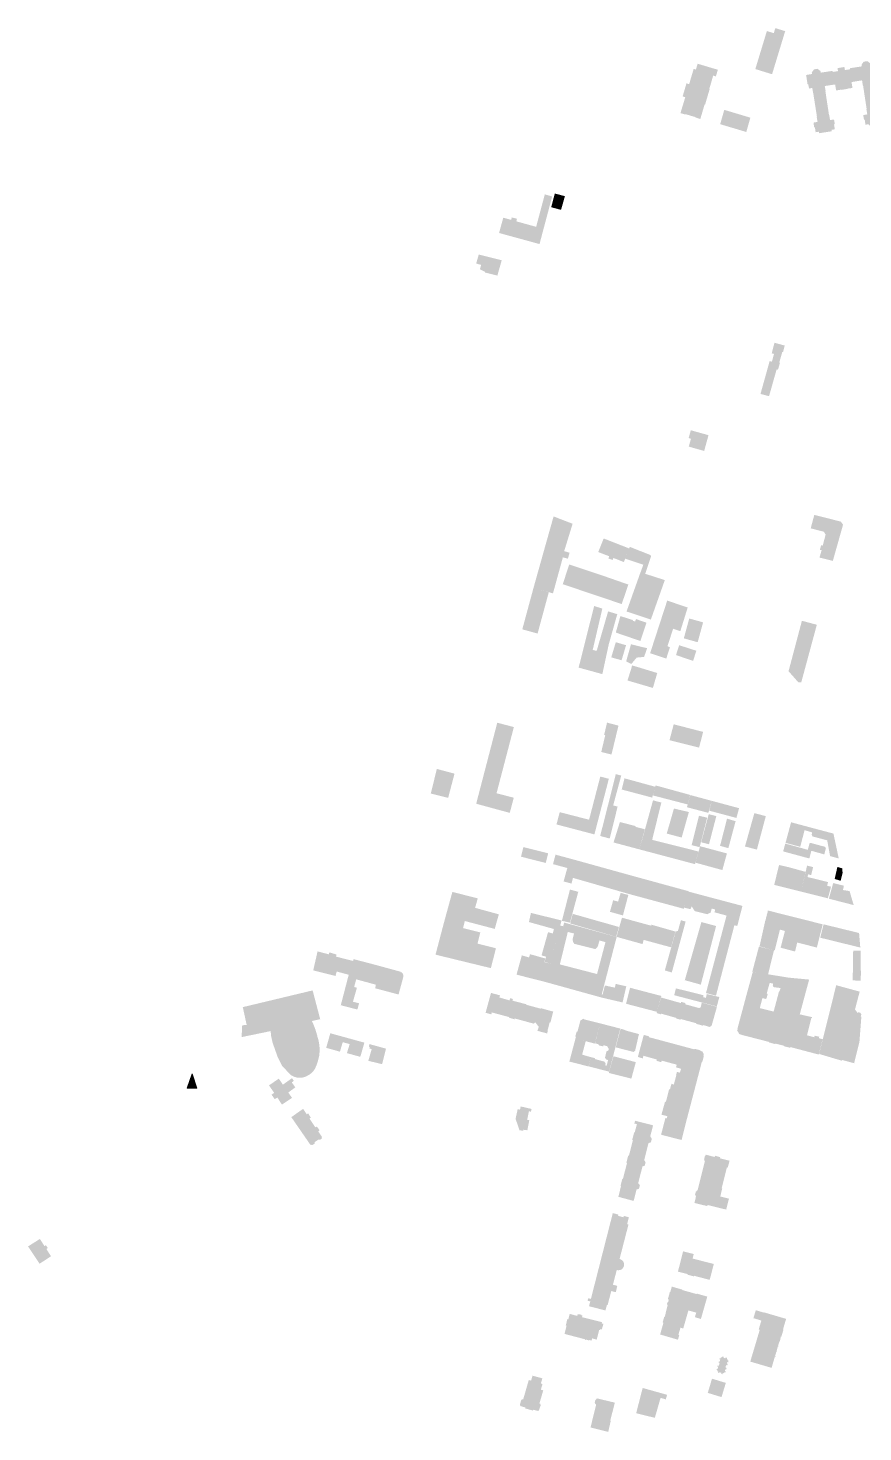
# Model space of a CAD drawing. Header units: millimetres. Extents: x 23337 to 31100, y 38726 to 43700.
# Drawn here: x 25521 to 26215, y 42137 to 43304 of the extents above; entities that cross this region are included whole.
import ezdxf

# ---------------------------------------------------------------- set-up
doc = ezdxf.new("R2010")
doc.units = ezdxf.units.MM
doc.layers.add('0.1 ОКН', color=1, linetype='Continuous', lineweight=9, transparency=0.4)

msp = doc.modelspace()

# ---------------------------------------------------------------- hatches: boundary and pattern name
at = {"layer": '0.1 ОКН', "transparency": 33554585}
h = msp.add_hatch(color=1, dxfattribs=at)
h.dxf.hatch_style = 1
h.paths.add_polyline_path([(26125.3, 43269.6), (26139.2, 43265.3), (26150.1, 43301.1), (26141.9, 43303.6), (26140.6, 43299.4), (26134.9, 43301.2)])
h = msp.add_hatch(color=1, dxfattribs=at)
h.dxf.hatch_style = 1
h.paths.add_polyline_path([(26075.9, 43269.2), (26074.1, 43269.8), (26070.3, 43257), (26068.1, 43257.7), (26064.9, 43246.9), (26067.1, 43246.2), (26063.1, 43233), (26067.2, 43231.8), (26067.3, 43232.1), (26075.5, 43229.7), (26075.5, 43229.4), (26079.6, 43228.1), (26083.1, 43240), (26083.5, 43239.9), (26087.4, 43253.1), (26087.1, 43253.2), (26090.3, 43264.2), (26092.5, 43263.5), (26094.2, 43269), (26077.4, 43274)])
at = {"layer": '0.1 ОКН', "lineweight": 13, "transparency": 33554585}
h = msp.add_hatch(color=1, dxfattribs=at)
h.dxf.hatch_style = 1
h.paths.add_polyline_path([(26189.6, 43267.2), (26189.5, 43268.1), (26179.6, 43266.6), (26179.4, 43268), (26177, 43269.8), (26174, 43269.3), (26172.2, 43266.8), (26172.4, 43265.5), (26167.5, 43264.7), (26168.7, 43256.9), (26169.3, 43256.9), (26169.9, 43253.4), (26172.6, 43253.9), (26173.3, 43249.7), (26173.4, 43249.7), (26176.5, 43230), (26176.3, 43229.9), (26177, 43225.7), (26173.6, 43225.1), (26174.2, 43221.1), (26174.8, 43221.2), (26175.4, 43217.1), (26178.2, 43217.5), (26178.3, 43216.3), (26188.8, 43217.9), (26188.6, 43219.1), (26191.3, 43219.5), (26190.7, 43223.6), (26191.3, 43223.7), (26190.7, 43227.7), (26187.4, 43227.2), (26186.7, 43231.5), (26186.5, 43231.5), (26183.5, 43251.2), (26183.7, 43251.2), (26183, 43255.5), (26191.6, 43256.8), (26192.4, 43251.8), (26196.8, 43252.5), (26196.8, 43252.3), (26201.6, 43253.1), (26201.6, 43253.3), (26206, 43253.9), (26205.2, 43258.8), (26214, 43260.2), (26214.6, 43256), (26214.8, 43256), (26217.8, 43236.3), (26217.6, 43236.3), (26218.3, 43231.9), (26214.9, 43231.4), (26215.6, 43227.5), (26216.2, 43227.5), (26216.8, 43223.4), (26219.5, 43223.8), (26219.7, 43222.7), (26230, 43224.3), (26229.8, 43225.5), (26232.6, 43225.9), (26232, 43230), (26232.5, 43230.1), (26231.9, 43234), (26228.6, 43233.5), (26227.9, 43237.8), (26227.7, 43237.8), (26224.7, 43257.5), (26224.9, 43257.6), (26224.2, 43261.8), (26227.1, 43262.2), (26226.6, 43265.7), (26227.2, 43265.8), (26226, 43273.7), (26221, 43272.9), (26220.8, 43274.3), (26218.3, 43276.2), (26215.3, 43275.7), (26213.5, 43273.2), (26213.7, 43271.8), (26203.9, 43270.3), (26204, 43269.4), (26199.7, 43268.8), (26199.3, 43271.3), (26193.6, 43270.4), (26194, 43267.9)])
at = {"layer": '0.1 ОКН', "transparency": 33554585}
h = msp.add_hatch(color=1, dxfattribs=at)
h.dxf.hatch_style = 1
h.paths.add_polyline_path([(26096.1, 43223.8), (26117.8, 43217.3), (26121.2, 43229.2), (26099.5, 43235.7)])
h = msp.add_hatch(color=1, dxfattribs=at)
h.dxf.hatch_style = 1
h.paths.add_polyline_path([(25946, 43124.2), (25956.5, 43163.7), (25950.4, 43165.5), (25943.2, 43138.5), (25926.7, 43143.1), (25927.3, 43145.2), (25923, 43146.3), (25922.4, 43144.3), (25915.9, 43146.1), (25912.4, 43133.4)])
h = msp.add_hatch(color=1, dxfattribs=at)
h.dxf.hatch_style = 1
h.paths.add_polyline_path([(25963.9, 43152.6), (25967.1, 43164), (25958.7, 43166.2), (25955.7, 43154.8)])
h = msp.add_hatch(color=1, dxfattribs=at)
h.dxf.hatch_style = 1
h.paths.add_polyline_path([(25911, 43098), (25914.6, 43110.7), (25895.5, 43115.5), (25893.4, 43108), (25897.5, 43106.9), (25896.5, 43103.2), (25900.7, 43101.2), (25900.6, 43100.6)])
h = msp.add_hatch(color=1, dxfattribs=at)
h.dxf.hatch_style = 1
h.paths.add_polyline_path([(26136.7, 42997.8), (26143, 43020.1), (26144.1, 43019.8), (26145.8, 43025.6), (26145.2, 43025.8), (26147.7, 43034.6), (26148.3, 43034.4), (26149.7, 43039.9), (26141.2, 43042.2), (26138.9, 43033.4), (26140.8, 43032.9), (26139.1, 43026.5), (26137.2, 43027), (26129.6, 42999.7)])
h = msp.add_hatch(color=1, dxfattribs=at)
h.dxf.hatch_style = 1
h.paths.add_polyline_path([(26069.9, 42963), (26071.8, 42962.4), (26070, 42955.9), (26082.8, 42952.3), (26086.4, 42965.4), (26071.7, 42969.5)])
h = msp.add_hatch(color=1, dxfattribs=at)
h.dxf.hatch_style = 1
h.paths.add_polyline_path([(26189.7, 42861), (26198.2, 42891.1), (26196.3, 42893.6), (26174.3, 42899.2), (26171.3, 42888), (26182.2, 42885.2), (26183.7, 42882.8), (26181.3, 42873.7), (26180, 42874), (26178.9, 42870.2), (26180.4, 42869.9), (26178.6, 42863.7)])
h = msp.add_hatch(color=1, dxfattribs=at)
h.dxf.hatch_style = 1
h.paths.add_polyline_path([(25966.5, 42869.1), (25973.5, 42891.8), (25957.7, 42897.9), (25950.7, 42873.1), (25941, 42838.5), (25957.2, 42834), (25965.4, 42863.9), (25969.6, 42862.8), (25971, 42867.7)])
h = msp.add_hatch(color=1, dxfattribs=at)
h.dxf.hatch_style = 1
h.paths.add_polyline_path([(26020.5, 42871.3), (25999.3, 42879.6), (25994.8, 42868.3), (26003.9, 42864.8), (26003.2, 42863), (26006.7, 42861.7), (26007.4, 42863.4), (26016.1, 42860)])
h = msp.add_hatch(color=1, dxfattribs=at)
h.dxf.hatch_style = 1
h.paths.add_polyline_path([(26038, 42865.9), (26021, 42872.6), (26017.2, 42862.8), (26032.2, 42857.8), (26030, 42851.5), (26033.8, 42850.2), (26038.7, 42864.9)])
h = msp.add_hatch(color=1, dxfattribs=at)
h.dxf.hatch_style = 1
h.paths.add_polyline_path([(26019.8, 42841.3), (26000, 42848.2), (25970.7, 42858), (25965.3, 42841.6), (26014.3, 42825.1)])
h = msp.add_hatch(color=1, dxfattribs=at)
h.dxf.hatch_style = 1
h.paths.add_polyline_path([(26050.1, 42845), (26029.9, 42851.5), (26018.3, 42818.9), (26038.5, 42812.2)])
h = msp.add_hatch(color=1, dxfattribs=at)
h.dxf.hatch_style = 1
h.paths.add_polyline_path([(25953.7, 42834.9), (25941, 42838.5), (25931.7, 42804.1), (25944.4, 42800.6)])
h = msp.add_hatch(color=1, dxfattribs=at)
h.dxf.hatch_style = 1
h.paths.add_polyline_path([(25998.2, 42821.3), (25991.4, 42823.5), (25978.5, 42772.3), (25998.2, 42766.9), (26003.5, 42791.5), (26010.6, 42816.7), (26003, 42819), (25993.5, 42786.2), (25990.2, 42787)])
h = msp.add_hatch(color=1, dxfattribs=at)
h.dxf.hatch_style = 1
h.paths.add_polyline_path([(26052.3, 42790), (26057, 42804.6), (26063, 42802.6), (26069.1, 42822.2), (26052.1, 42828), (26037.9, 42784.3), (26051.3, 42779.8), (26054.4, 42789.2)])
h = msp.add_hatch(color=1, dxfattribs=at)
h.dxf.hatch_style = 1
h.paths.add_polyline_path([(26029.8, 42794.4), (26009.4, 42801.4), (26013.2, 42815.1), (26023.6, 42811.8), (26023.4, 42811.3), (26025.4, 42810.6), (26026.2, 42812.6), (26034.9, 42809.6)])
h = msp.add_hatch(color=1, dxfattribs=at)
h.dxf.hatch_style = 1
h.paths.add_polyline_path([(26070.4, 42813.1), (26065.9, 42796.6), (26077.4, 42793.4), (26081.9, 42809.9)])
h = msp.add_hatch(color=1, dxfattribs=at)
h.dxf.hatch_style = 1
h.paths.add_polyline_path([(26152.9, 42769.3), (26161.1, 42760), (26163.5, 42760.2), (26176.4, 42807.9), (26164, 42811.2)])
h = msp.add_hatch(color=1, dxfattribs=at)
h.dxf.hatch_style = 1
h.paths.add_polyline_path([(26005.6, 42780.8), (26009.4, 42793.4), (26017.9, 42790.9), (26014.2, 42778.4)])
h = msp.add_hatch(color=1, dxfattribs=at)
h.dxf.hatch_style = 1
h.paths.add_polyline_path([(26035.4, 42788.4), (26022, 42791.7), (26018, 42777.5), (26022.3, 42775.3), (26026.7, 42780.6), (26032.9, 42781.2), (26035.2, 42787.8)])
h = msp.add_hatch(color=1, dxfattribs=at)
h.dxf.hatch_style = 1
h.paths.add_polyline_path([(26062, 42790.9), (26059.4, 42782.7), (26073.6, 42777.9), (26076.3, 42786.3)])
h = msp.add_hatch(color=1, dxfattribs=at)
h.dxf.hatch_style = 1
h.paths.add_polyline_path([(26022.1, 42771.1), (26019.1, 42761.6), (26040.2, 42755.4), (26043.8, 42767.8), (26028.1, 42772.6), (26022.9, 42774.1)])
h = msp.add_hatch(color=1, dxfattribs=at)
h.dxf.hatch_style = 1
h.paths.add_polyline_path([(25924.6, 42664.2), (25910.3, 42667.9), (25924.7, 42722.9), (25910.9, 42726.5), (25893.4, 42659.2), (25921.3, 42651.6)])
h = msp.add_hatch(color=1, dxfattribs=at)
h.dxf.hatch_style = 1
h.paths.add_polyline_path([(26002.1, 42726.6), (25999.7, 42716.4), (26000.6, 42716.1), (25997.3, 42702.2), (26005.8, 42700.1), (26011.6, 42724.1)])
h = msp.add_hatch(color=1, dxfattribs=at)
h.dxf.hatch_style = 1
h.paths.add_polyline_path([(26057.5, 42725.2), (26054, 42712), (26056.8, 42711.3), (26068.2, 42708.4), (26078.6, 42705.8), (26081.9, 42718.9)])
h = msp.add_hatch(color=1, dxfattribs=at)
h.dxf.hatch_style = 1
h.paths.add_polyline_path([(25875.4, 42684.2), (25860.7, 42688.1), (25855.7, 42667.7), (25870.1, 42664.1)])
h = msp.add_hatch(color=1, dxfattribs=at)
h.dxf.hatch_style = 1
h.paths.add_polyline_path([(26003.6, 42679.9), (25996.5, 42681.8), (25984.5, 42635.6), (25991.6, 42633.7)])
h = msp.add_hatch(color=1, dxfattribs=at)
h.dxf.hatch_style = 1
h.paths.add_polyline_path([(26013.9, 42682.6), (26009.4, 42683.8), (26003.1, 42658.8), (26007.2, 42657.8)])
h = msp.add_hatch(color=1, dxfattribs=at)
h.dxf.hatch_style = 1
h.paths.add_polyline_path([(26042.2, 42673.3), (26016.6, 42680.3), (26014.3, 42671), (26039.6, 42664.3)])
h = msp.add_hatch(color=1, dxfattribs=at)
h.dxf.hatch_style = 1
h.paths.add_polyline_path([(26071.2, 42666.5), (26042.5, 42674.4), (26040.2, 42666.1), (26069.1, 42658.6)])
h = msp.add_hatch(color=1, dxfattribs=at)
h.dxf.hatch_style = 1
h.paths.add_polyline_path([(26089.1, 42661.6), (26071.3, 42666.4), (26068.5, 42656.3), (26086.3, 42651.6)])
h = msp.add_hatch(color=1, dxfattribs=at)
h.dxf.hatch_style = 1
h.paths.add_polyline_path([(26010.9, 42656.8), (26003.1, 42658.8), (25996.4, 42632.4), (26004.3, 42630.3)])
h = msp.add_hatch(color=1, dxfattribs=at)
h.dxf.hatch_style = 1
h.paths.add_polyline_path([(26047.2, 42660.2), (26040.3, 42662), (26031.8, 42631.2), (26028.9, 42621.3), (26075.2, 42609), (26078.1, 42619.5), (26039.6, 42629.2)])
h = msp.add_hatch(color=1, dxfattribs=at)
h.dxf.hatch_style = 1
h.paths.add_polyline_path([(26070.1, 42652.3), (26057.7, 42655.2), (26051.7, 42634.4), (26064.1, 42631.1)])
h = msp.add_hatch(color=1, dxfattribs=at)
h.dxf.hatch_style = 1
h.paths.add_polyline_path([(26111.8, 42655.5), (26089.1, 42661.6), (26087.1, 42653.4), (26109.6, 42647.4)])
h = msp.add_hatch(color=1, dxfattribs=at)
h.dxf.hatch_style = 1
h.paths.add_polyline_path([(25987.2, 42645.9), (25962.8, 42652.2), (25960.1, 42642), (25984.5, 42635.6)])
h = msp.add_hatch(color=1, dxfattribs=at)
h.dxf.hatch_style = 1
h.paths.add_polyline_path([(26033.5, 42638), (26025.7, 42640), (26025.9, 42640.6), (26012.8, 42644), (26007.5, 42627), (26028.9, 42621.3)])
h = msp.add_hatch(color=1, dxfattribs=at)
h.dxf.hatch_style = 1
h.paths.add_polyline_path([(26085.3, 42647.6), (26078.5, 42649.2), (26072.4, 42624.8), (26079, 42623.1)])
h = msp.add_hatch(color=1, dxfattribs=at)
h.dxf.hatch_style = 1
h.paths.add_polyline_path([(26092.9, 42648.9), (26086.6, 42650.5), (26080.3, 42627.2), (26086.8, 42625.5)])
h = msp.add_hatch(color=1, dxfattribs=at)
h.dxf.hatch_style = 1
h.paths.add_polyline_path([(26108.9, 42644.7), (26101.8, 42646.8), (26096, 42624.2), (26102.9, 42622.3)])
h = msp.add_hatch(color=1, dxfattribs=at)
h.dxf.hatch_style = 1
h.paths.add_polyline_path([(26116.7, 42623.7), (26126.6, 42621.1), (26134, 42648.9), (26124.5, 42651.4)])
h = msp.add_hatch(color=1, dxfattribs=at)
h.dxf.hatch_style = 1
h.paths.add_polyline_path([(26150.4, 42626.7), (26162.6, 42623.4), (26166.2, 42637.2), (26173.2, 42635.2), (26174, 42638.7), (26155, 42643.8)])
h = msp.add_hatch(color=1, dxfattribs=at)
h.dxf.hatch_style = 1
h.paths.add_polyline_path([(26173.2, 42635.2), (26172.5, 42635.4), (26172.1, 42633.4), (26172.9, 42632), (26185, 42628.8), (26187.4, 42615.7), (26194.6, 42613.7), (26190.2, 42634.4), (26174, 42638.7)])
h = msp.add_hatch(color=1, dxfattribs=at)
h.dxf.hatch_style = 1
h.paths.add_polyline_path([(25953.2, 42618), (25932.6, 42623.2), (25930.6, 42615.2), (25951.2, 42610)])
h = msp.add_hatch(color=1, dxfattribs=at)
h.dxf.hatch_style = 1
h.paths.add_polyline_path([(26101.7, 42617.9), (26079.4, 42623.9), (26075.6, 42610.2), (26097.9, 42604.1)])
h = msp.add_hatch(color=1, dxfattribs=at)
h.dxf.hatch_style = 1
h.paths.add_polyline_path([(26148.4, 42619.6), (26170.2, 42613.7), (26171.8, 42620.1), (26150.2, 42626.1)])
h = msp.add_hatch(color=1, dxfattribs=at)
h.dxf.hatch_style = 1
h.paths.add_polyline_path([(26168.9, 42620.9), (26182.6, 42617.1), (26183.9, 42622.1), (26183.2, 42623.4), (26171.4, 42626.6), (26170.3, 42626.3)])
h = msp.add_hatch(color=1, dxfattribs=at)
h.dxf.hatch_style = 1
h.paths.add_polyline_path([(25977.4, 42612), (25959.3, 42616.9), (25957.2, 42609), (25969.1, 42605.8), (25966, 42594.6), (25972.6, 42592.9), (25973.8, 42597.6)])
h = msp.add_hatch(color=1, dxfattribs=at)
h.dxf.hatch_style = 1
h.paths.add_polyline_path([(26024.2, 42599), (25977.4, 42612), (25973.8, 42597.6), (26020, 42584.3)])
h = msp.add_hatch(color=1, dxfattribs=at)
h.dxf.hatch_style = 1
h.paths.add_polyline_path([(26141, 42591.8), (26163.3, 42586.2), (26167, 42602.6), (26153.3, 42606.4), (26145, 42608.3)])
h = msp.add_hatch(color=1, dxfattribs=at)
h.dxf.hatch_style = 1
h.paths.add_polyline_path([(26188.2, 42590.3), (26185, 42591), (26185.7, 42594.1), (26168.7, 42598.3), (26169.1, 42600.5), (26171.7, 42599.9), (26173.3, 42606.5), (26168.3, 42607.8), (26163.3, 42586.2), (26185.6, 42580.6)])
h = msp.add_hatch(color=1, dxfattribs=at)
h.dxf.hatch_style = 1
h.paths.add_polyline_path([(26069.9, 42586.5), (26024.2, 42599), (26020, 42584.3), (26065.9, 42571.9)])
h = msp.add_hatch(color=1, dxfattribs=at)
h.dxf.hatch_style = 1
h.paths.add_polyline_path([(26191.2, 42596.7), (26196.2, 42595.2), (26197.8, 42601.7), (26197.5, 42605.5), (26193.5, 42606.7)])
h = msp.add_hatch(color=1, dxfattribs=at)
h.dxf.hatch_style = 1
h.paths.add_polyline_path([(25892.5, 42572.7), (25894.7, 42580.6), (25873.6, 42585.9), (25868.1, 42565.9), (25908.8, 42555.2), (25912.2, 42567.3)])
h = msp.add_hatch(color=1, dxfattribs=at)
h.dxf.hatch_style = 1
h.paths.add_polyline_path([(25978.2, 42586), (25971.3, 42587.9), (25964.6, 42561.9), (25971.3, 42560.4)])
h = msp.add_hatch(color=1, dxfattribs=at)
h.dxf.hatch_style = 1
h.paths.add_polyline_path([(26019.8, 42583.4), (26013.4, 42585.1), (26011.3, 42577.9), (26007.2, 42579), (26004.5, 42569.4), (26015.3, 42566.4)])
h = msp.add_hatch(color=1, dxfattribs=at)
h.dxf.hatch_style = 1
h.paths.add_polyline_path([(26091.6, 42580.4), (26069.8, 42586.2), (26066.2, 42572.9), (26071.3, 42571.6), (26072.5, 42573.9), (26074.9, 42570), (26085.4, 42567.4), (26088.1, 42568.7)])
h = msp.add_hatch(color=1, dxfattribs=at)
h.dxf.hatch_style = 1
h.paths.add_polyline_path([(26186.4, 42580.3), (26207, 42575), (26203.6, 42586.6), (26198.1, 42587.5), (26198.9, 42591.1), (26190, 42593.3)])
h = msp.add_hatch(color=1, dxfattribs=at)
h.dxf.hatch_style = 1
h.paths.add_polyline_path([(26114.6, 42574.3), (26091.6, 42580.4), (26089.1, 42572.1), (26092, 42571.3), (26091.3, 42569), (26101.4, 42566.3), (26099.8, 42560.3), (26110.3, 42557.6)])
h = msp.add_hatch(color=1, dxfattribs=at)
h.dxf.hatch_style = 1
h.paths.add_polyline_path([(25884, 42561.8), (25868.1, 42565.9), (25866.4, 42559.6), (25859.6, 42533.8), (25905.6, 42522.6), (25909.8, 42539.1), (25894.5, 42543), (25896.8, 42552.3), (25882.5, 42555.9)])
h = msp.add_hatch(color=1, dxfattribs=at)
h.dxf.hatch_style = 1
h.paths.add_polyline_path([(25964.3, 42562.2), (25938.9, 42568.5), (25937.2, 42560.9), (25958, 42555.1), (25957, 42551.4), (25953.1, 42552.5), (25947.7, 42533.2), (25951.5, 42532.1), (25950.3, 42527.9), (25954.9, 42526.4)])
h = msp.add_hatch(color=1, dxfattribs=at)
h.dxf.hatch_style = 1
h.paths.add_polyline_path([(26012, 42556.8), (25973.6, 42567.7), (25971.5, 42559.7), (26009.7, 42548.7)])
h = msp.add_hatch(color=1, dxfattribs=at)
h.dxf.hatch_style = 1
h.paths.add_polyline_path([(26035.7, 42558.7), (26014.5, 42564.5), (26010, 42548.6), (26031.6, 42542.6)])
h = msp.add_hatch(color=1, dxfattribs=at)
h.dxf.hatch_style = 1
h.paths.add_polyline_path([(26061, 42553.6), (26059.1, 42553), (26050.1, 42520.7), (26055.9, 42519), (26067.4, 42561.3), (26063.5, 42562.4)])
h = msp.add_hatch(color=1, dxfattribs=at)
h.dxf.hatch_style = 1
h.paths.add_polyline_path([(26181.3, 42559), (26135.7, 42570.5), (26135.6, 42570.1), (26135.7, 42570), (26135.2, 42567.8), (26135, 42567.8), (26134.8, 42567.1), (26135, 42567), (26134.4, 42564.9), (26134.3, 42564.9), (26134.1, 42564.1), (26134.2, 42564.1), (26133.7, 42562.1), (26133.6, 42562.1), (26133.5, 42561.8), (26128.8, 42540.7), (26141.4, 42537.3), (26145.7, 42554.6), (26149.9, 42553.5), (26146.3, 42539.6), (26158.3, 42536.4), (26160.1, 42543.9), (26176.4, 42539.7)])
h = msp.add_hatch(color=1, dxfattribs=at)
h.dxf.hatch_style = 1
edge = h.paths.add_edge_path()
edge.add_line((25993.8, 42517.7), (25962.9, 42525.7))
edge.add_line((25962.9, 42525.7), (25950.9, 42511.1))
edge.add_line((25950.9, 42511.1), (25997.8, 42498.1))
edge.add_line((25997.8, 42498.1), (25998.5, 42500.6))
edge.add_line((25998.5, 42500.6), (25997.7, 42500.8))
edge.add_line((25997.7, 42500.8), (26010.1, 42548.5))
edge.add_line((26010.1, 42548.5), (25966.4, 42560.5))
edge.add_line((25966.4, 42560.5), (25965.7, 42557.4))
edge.add_line((25965.7, 42557.4), (25963.2, 42558))
edge.add_line((25963.2, 42558), (25950.9, 42511.1))
edge.add_line((25950.9, 42511.1), (25962.9, 42525.7))
edge.add_line((25962.9, 42525.7), (25969.5, 42552.7))
edge.add_line((25969.5, 42552.7), (25974.7, 42551.4))
edge.add_line((25974.7, 42551.4), (25973.6, 42547))
edge.add_arc((25978.8, 42546.3), 5.21, 172.9756, 222.8443)
edge.add_line((25975, 42542.8), (25992.4, 42538.4))
edge.add_arc((25986.5, 42545.8), 9.41, 308.7492, 330.0721)
edge.add_line((25994.6, 42541.1), (25995.8, 42545.6))
edge.add_line((25995.8, 42545.6), (26000.8, 42544.2))
edge.add_line((26000.8, 42544.2), (25993.8, 42517.7))
h = msp.add_hatch(color=1, dxfattribs=at)
h.dxf.hatch_style = 1
h.paths.add_polyline_path([(26058.9, 42553), (26039, 42558.7), (26038.8, 42557.9), (26035.7, 42558.7), (26032.5, 42546.1), (26055.3, 42539.9)])
h = msp.add_hatch(color=1, dxfattribs=at)
h.dxf.hatch_style = 1
h.paths.add_polyline_path([(26092.7, 42557.6), (26080.5, 42560.9), (26066.7, 42512.6), (26080, 42508.9)])
h = msp.add_hatch(color=1, dxfattribs=at)
h.dxf.hatch_style = 1
h.paths.add_polyline_path([(26107.9, 42558.2), (26099.8, 42560.3), (26084.3, 42501.9), (26092.6, 42499.7)])
h = msp.add_hatch(color=1, dxfattribs=at)
h.dxf.hatch_style = 1
h.paths.add_polyline_path([(26211.5, 42551.8), (26182, 42559), (26179.2, 42547.9), (26212.5, 42539.7)])
h = msp.add_hatch(color=1, dxfattribs=at)
h.dxf.hatch_style = 1
h.paths.add_polyline_path([(26135.9, 42517.5), (26140.8, 42537.5), (26128.3, 42540.5), (26122.8, 42519.7)])
h = msp.add_hatch(color=1, dxfattribs=at)
h.dxf.hatch_style = 1
h.paths.add_polyline_path([(25771, 42534.1), (25761.6, 42536.5), (25758, 42520.7), (25776.5, 42516.1), (25777.5, 42519.8), (25787.5, 42517.1), (25790.5, 42528.7), (25776.9, 42532.2), (25777.4, 42533.9), (25771.4, 42535.7)])
h = msp.add_hatch(color=1, dxfattribs=at)
h.dxf.hatch_style = 1
edge = h.paths.add_edge_path()
edge.add_line((25785.3, 42508.7), (25790.5, 42528.7))
edge.add_line((25790.5, 42528.7), (25791.1, 42528.6))
edge.add_line((25791.1, 42528.6), (25791.5, 42530.1))
edge.add_line((25791.5, 42530.1), (25807.9, 42525.8))
edge.add_line((25807.9, 42525.8), (25830.3, 42519.7))
edge.add_arc((25829.1, 42516.1), 3.82, -20.7636, 72.2948, ccw=False)
edge.add_line((25832.7, 42514.7), (25828.9, 42500.7))
edge.add_line((25828.9, 42500.7), (25809.4, 42505.9))
edge.add_line((25809.4, 42505.9), (25810.1, 42508.8))
edge.add_line((25810.1, 42508.8), (25804, 42510.5))
edge.add_line((25804, 42510.5), (25793.7, 42513.3))
edge.add_line((25793.7, 42513.3), (25792, 42506.9))
edge.add_line((25792, 42506.9), (25794.3, 42506.3))
edge.add_line((25794.3, 42506.3), (25791, 42494.7))
edge.add_line((25791, 42494.7), (25796.1, 42493.4))
edge.add_line((25796.1, 42493.4), (25794.7, 42488.2))
edge.add_line((25794.7, 42488.2), (25780.9, 42491.8))
edge.add_line((25780.9, 42491.8), (25785.3, 42508.7))
h = msp.add_hatch(color=1, dxfattribs=at)
h.dxf.hatch_style = 1
h.paths.add_polyline_path([(25954.9, 42526.4), (25950, 42527.6), (25950.9, 42530.6), (25938.1, 42534.2), (25937.3, 42531.5), (25931.3, 42533.2), (25926.9, 42517.2), (25950.9, 42511.1)])
h = msp.add_hatch(color=1, dxfattribs=at)
h.dxf.hatch_style = 1
h.paths.add_polyline_path([(26206.2, 42512.4), (26212.7, 42512.2), (26213, 42517.2), (26212.7, 42537.1), (26206.6, 42537.2)])
h = msp.add_hatch(color=1, dxfattribs=at)
h.dxf.hatch_style = 1
h.paths.add_polyline_path([(26110.4, 42472.1), (26110.7, 42471.5), (26110.1, 42471.1), (26112.1, 42467.6), (26112.7, 42468), (26113, 42467.4), (26136.7, 42461.3), (26136.6, 42460.9), (26141.8, 42459.5), (26141.9, 42459.9), (26149.2, 42458.1), (26149.1, 42457.7), (26154.3, 42456.4), (26154.5, 42457), (26161.4, 42481.2), (26170, 42513.1), (26153, 42514.7), (26138.9, 42517), (26137.2, 42510.3), (26140, 42509.8), (26139.8, 42508), (26140.5, 42506.9), (26141.1, 42506.7), (26146.3, 42506.1), (26145.4, 42503.3), (26145, 42503.3), (26140.5, 42486.5), (26129, 42489.4), (26131.2, 42497.7), (26134, 42497), (26134.6, 42497.4), (26135.5, 42500.9), (26134.8, 42501.7), (26137.2, 42510.3), (26138.9, 42517), (26135.9, 42517.5), (26123.2, 42519.6), (26118.1, 42500.9)])
h = msp.add_hatch(color=1, dxfattribs=at)
h.dxf.hatch_style = 1
edge = h.paths.add_edge_path()
edge.add_line((25757.5, 42504.1), (25699.5, 42490.2))
edge.add_line((25699.5, 42490.2), (25702.7, 42475.5))
edge.add_line((25702.7, 42475.5), (25699, 42475.1))
edge.add_line((25699, 42475.1), (25698.5, 42465.3))
edge.add_line((25698.5, 42465.3), (25722.7, 42470.3))
edge.add_line((25722.7, 42470.3), (25722.9, 42466.8))
edge.add_line((25722.9, 42466.8), (25724.3, 42460.5))
edge.add_line((25724.3, 42460.5), (25728.5, 42448.6))
edge.add_line((25728.5, 42448.6), (25732.2, 42441.3))
edge.add_line((25732.2, 42441.3), (25739.2, 42434))
edge.add_arc((25746.8, 42444.5), 13, 234.4294, 298.8538)
edge.add_arc((25747.7, 42445.5), 13.4, 293.28, 341.8546)
edge.add_arc((25725.1, 42456), 38.3, 337.479, 348.5296)
edge.add_arc((25727.4, 42454.7), 35.9, 349.8315, 375.7497)
edge.add_arc((25700.7, 42451.3), 62.5, 12.1529, 25.946)
edge.add_line((25757, 42478.7), (25763.8, 42480.2))
edge.add_line((25763.8, 42480.2), (25757.5, 42504.1))
h = msp.add_hatch(color=1, dxfattribs=at)
h.dxf.hatch_style = 1
h.paths.add_polyline_path([(26008.6, 42506.4), (26000.3, 42508.2), (25997.8, 42498.1), (26015, 42494.1), (26018.1, 42507.5), (26009.3, 42509.5)])
h = msp.add_hatch(color=1, dxfattribs=at)
h.dxf.hatch_style = 1
h.paths.add_polyline_path([(26047.2, 42499.5), (26021.2, 42506.3), (26017.9, 42493), (26043.6, 42486.3)])
h = msp.add_hatch(color=1, dxfattribs=at)
h.dxf.hatch_style = 1
h.paths.add_polyline_path([(26078.7, 42501), (26059.3, 42505.8), (26057.9, 42500.1), (26077, 42495.1)])
h = msp.add_hatch(color=1, dxfattribs=at)
h.dxf.hatch_style = 1
h.paths.add_polyline_path([(26178.3, 42451.3), (26197.1, 42445.7), (26197.3, 42446.3), (26199.6, 42445.7), (26209.7, 42486.1), (26208.1, 42488.3), (26212, 42503.1), (26192.5, 42508.4)])
h = msp.add_hatch(color=1, dxfattribs=at)
h.dxf.hatch_style = 1
h.paths.add_polyline_path([(25935, 42492.6), (25923.5, 42495.6), (25923.9, 42497), (25921.6, 42497.6), (25921.1, 42495.8), (25912.7, 42498.2), (25913.2, 42500), (25905.7, 42502), (25901.2, 42485.5), (25906, 42484.2), (25906.4, 42485.8), (25920.9, 42481.9), (25920.7, 42481.4), (25925.2, 42480.1), (25925.4, 42480.8), (25941.1, 42476.5), (25942.5, 42477.6), (25945.4, 42473.8), (25944.3, 42470.5), (25952.5, 42468.3), (25952.9, 42471.6), (25954.5, 42477.7), (25955.1, 42477.6), (25957.4, 42486.5), (25947.2, 42489.3), (25947, 42488.9), (25934.9, 42492.2)])
h = msp.add_hatch(color=1, dxfattribs=at)
h.dxf.hatch_style = 1
h.paths.add_polyline_path([(26063.4, 42493.6), (26047, 42498.2), (26043.3, 42485.3), (26046.9, 42484.2), (26047, 42484.8), (26059.8, 42481.2), (26059.7, 42480.7), (26063.3, 42479.7), (26063.4, 42480.3), (26076.3, 42476.8), (26076.2, 42476.3), (26081.9, 42474.8), (26082.1, 42475.3), (26087.4, 42473.7), (26089, 42474.8), (26093.4, 42490.5), (26080.8, 42493.9), (26079.9, 42490.1), (26078.7, 42489.4), (26067, 42492.6), (26067.2, 42493.6), (26063.7, 42494.6)])
h = msp.add_hatch(color=1, dxfattribs=at)
h.dxf.hatch_style = 1
h.paths.add_polyline_path([(26095.4, 42498.6), (26085, 42501.1), (26084.2, 42497.9), (26082, 42498.5), (26082.3, 42500), (26078.7, 42501), (26077, 42495.1), (26093.3, 42490.8)])
h = msp.add_hatch(color=1, dxfattribs=at)
h.dxf.hatch_style = 1
h.paths.add_polyline_path([(25982.7, 42480.7), (25979.4, 42478.7), (25979.8, 42478.3), (25977.5, 42469.8), (25976.9, 42469.9), (25975.7, 42465.7), (25976.3, 42465.6), (25975.9, 42464.2), (25991.9, 42459.9), (25996.4, 42476.7), (25982.9, 42480.1)])
h = msp.add_hatch(color=1, dxfattribs=at)
h.dxf.hatch_style = 1
h.paths.add_polyline_path([(26168.2, 42466.8), (26171.8, 42481.2), (26172.2, 42481.1), (26172.4, 42481.9), (26162.2, 42484.2), (26154.5, 42457), (26178, 42450.8), (26181.2, 42463.6), (26178.1, 42464.4), (26178.4, 42465.6), (26174.6, 42466.5), (26174.2, 42465.2)])
h = msp.add_hatch(color=1, dxfattribs=at)
h.dxf.hatch_style = 1
h.paths.add_polyline_path([(26199.6, 42445.7), (26207.4, 42443.6), (26211.8, 42461.4), (26213.4, 42482.2), (26212.9, 42482.3), (26213.4, 42484.3), (26212.5, 42485.5), (26211, 42486), (26210.2, 42485.4), (26209.7, 42486.1)])
h = msp.add_hatch(color=1, dxfattribs=at)
h.dxf.hatch_style = 1
h.paths.add_polyline_path([(25799.3, 42456.4), (25800.5, 42460.7), (25772.2, 42468.5), (25768.8, 42456.4), (25780.2, 42453.2), (25782.5, 42461.1), (25788.3, 42459.5), (25786, 42452), (25797.1, 42448.9)])
h.paths.add_polyline_path([(25804.7, 42459.5), (25804.2, 42457.3), (25805, 42457.1), (25804.7, 42455.8), (25806.6, 42455.3), (25806.3, 42454.4), (25803.8, 42445.6), (25815.2, 42442.8), (25818.5, 42455.7)])
h = msp.add_hatch(color=1, dxfattribs=at)
h.dxf.hatch_style = 1
h.paths.add_polyline_path([(25994.8, 42459.5), (25995.4, 42458.4), (25998.9, 42457.6), (25999.2, 42458.6), (26002.2, 42457.7), (26003.5, 42455.6), (26003.4, 42454.4), (26001.6, 42453.4), (26000.4, 42448.1), (26001.6, 42446.6), (26003, 42446.3), (26001.7, 42441.5), (26000.6, 42441.8), (26001, 42443.3), (26000, 42444.9), (25991.9, 42447.1), (25992.1, 42447.8), (25988.9, 42448.6), (25986.8, 42441), (26003.8, 42436.6), (26013.1, 42472.4), (25996.4, 42476.7), (25992.1, 42460.1)])
h = msp.add_hatch(color=1, dxfattribs=at)
h.dxf.hatch_style = 1
h.paths.add_polyline_path([(26009.3, 42456.8), (26024, 42453), (26025.4, 42453.8), (26028.6, 42467.8), (26017.2, 42470.9), (26017.2, 42471.1), (26013.4, 42472.3)])
h = msp.add_hatch(color=1, dxfattribs=at)
h.dxf.hatch_style = 1
h.paths.add_polyline_path([(25972.9, 42452.9), (25970.8, 42445), (25986.7, 42440.9), (25988.9, 42448.6), (25981.4, 42450.7), (25984.4, 42461.9), (25975.9, 42464.2)])
h = msp.add_hatch(color=1, dxfattribs=at)
h.dxf.hatch_style = 1
h.paths.add_polyline_path([(26032.3, 42449.8), (26043.4, 42446.7), (26043.2, 42445.6), (26047.1, 42444.5), (26047.5, 42445.7), (26050.7, 42444.9), (26060, 42442.4), (26059.4, 42440.2), (26063.6, 42439), (26062.6, 42435.8), (26060.2, 42436.4), (26059.5, 42433.9), (26059.7, 42433.8), (26057.6, 42425.9), (26055.6, 42426.5), (26054.5, 42422.3), (26073.6, 42417), (26080.9, 42444.9), (26081.3, 42444.8), (26082.6, 42449.9), (26082.1, 42450), (26082.4, 42451.2), (26081.3, 42453.4), (26079.8, 42453.8), (26079.7, 42454.3), (26074.8, 42455.6), (26074.7, 42455.1), (26036.7, 42465.3), (26036.9, 42466), (26032.6, 42467.1), (26027.7, 42448.8), (26031.8, 42447.6)])
h = msp.add_hatch(color=1, dxfattribs=at)
h.dxf.hatch_style = 1
h.paths.add_polyline_path([(26003.6, 42435.5), (26022.3, 42430.8), (26026, 42444.5), (26007.4, 42449.4)])
h = msp.add_hatch(color=1, dxfattribs=at)
h.dxf.hatch_style = 1
h.paths.add_polyline_path([(25657.3, 42434.8), (25653.3, 42422.8), (25661.3, 42422.8)])
h = msp.add_hatch(color=1, dxfattribs=at)
h.dxf.hatch_style = 1
h.paths.add_polyline_path([(25721.3, 42425.2), (25725.5, 42419), (25723.4, 42417.5), (25726, 42413.7), (25728.2, 42415.1), (25732, 42409.2), (25740.4, 42414.8), (25737.3, 42419.3), (25743.1, 42423.5), (25740.2, 42427.7), (25741.9, 42428.9), (25740.4, 42431.2), (25732.8, 42425.8), (25729.4, 42430.8)])
h = msp.add_hatch(color=1, dxfattribs=at)
h.dxf.hatch_style = 1
h.paths.add_polyline_path([(26047.6, 42401.9), (26068.2, 42396.4), (26073.6, 42417), (26054.5, 42422.3), (26054.4, 42421.8), (26053.7, 42422), (26051, 42411.5), (26050.3, 42411.7)])
h = msp.add_hatch(color=1, dxfattribs=at)
h.dxf.hatch_style = 1
h.paths.add_polyline_path([(25752.6, 42401.2), (25749.6, 42405.7), (25739.8, 42398.8), (25755.8, 42375.6), (25756.1, 42375.9), (25757.4, 42375.6), (25759.2, 42376.9), (25759.3, 42378.1), (25762.2, 42380.1), (25763.5, 42380), (25764.9, 42380.7), (25765, 42382), (25765.4, 42382.2), (25762.2, 42387), (25763.2, 42387.9), (25761.1, 42391), (25759.8, 42390.3), (25754.9, 42397.6), (25756, 42398.4), (25753.8, 42401.9)])
h = msp.add_hatch(color=1, dxfattribs=at)
h.dxf.hatch_style = 1
h.paths.add_polyline_path([(25930.4, 42407.7), (25939.4, 42405.6), (25938.9, 42403.3), (25937.2, 42403.7), (25935.8, 42396.6), (25937.5, 42396.3), (25935.9, 42387.9), (25932.7, 42388.3), (25932.6, 42387.5), (25929.4, 42387.9), (25926.1, 42397.4), (25927.9, 42405.5), (25929.8, 42405)])
h = msp.add_hatch(color=1, dxfattribs=at)
h.dxf.hatch_style = 1
h.paths.add_polyline_path([(26047, 42384.2), (26064, 42379.8), (26068.2, 42396.4), (26047.6, 42401.9), (26047.3, 42400.8), (26052.2, 42399.6), (26051.7, 42397.8), (26050.6, 42398.1)])
h = msp.add_hatch(color=1, dxfattribs=at)
h.dxf.hatch_style = 1
h.paths.add_polyline_path([(26025.1, 42386.1), (26024.7, 42386.2), (26023, 42379.9), (26023.6, 42379.8), (26020.3, 42366.8), (26019.7, 42367), (26018.2, 42360.9), (26018.7, 42360.7), (26015.3, 42347.5), (26014.8, 42347.6), (26013.3, 42341.6), (26013.7, 42341.5), (26011.5, 42332.6), (26024.2, 42329.2), (26026.6, 42338.6), (26028.6, 42339.3), (26029.4, 42342.3), (26028, 42343.9), (26031.5, 42357.8), (26033.5, 42358.6), (26034.1, 42361.3), (26033, 42363), (26036.5, 42377.1), (26038.6, 42378), (26039.3, 42380.9), (26038, 42382.9), (26040.4, 42392), (26025.4, 42395.8), (26024.8, 42393.5), (26026.9, 42393)])
h = msp.add_hatch(color=1, dxfattribs=at)
h.dxf.hatch_style = 1
h.paths.add_polyline_path([(26025.1, 42386.1), (26024.7, 42386.2), (26023, 42379.9), (26023.6, 42379.8), (26020.3, 42366.8), (26019.7, 42367), (26018.2, 42360.9), (26018.7, 42360.7), (26015.3, 42347.5), (26014.8, 42347.6), (26013.3, 42341.6), (26013.7, 42341.5), (26011.5, 42332.6), (26024.2, 42329.2), (26026.6, 42338.6), (26028.6, 42339.3), (26029.4, 42342.3), (26028, 42343.9), (26031.5, 42357.8), (26033.5, 42358.6), (26034.1, 42361.3), (26033, 42363), (26036.5, 42377.1), (26038.6, 42378), (26039.3, 42380.9), (26038, 42382.9), (26040.4, 42392), (26025.4, 42395.8), (26024.8, 42393.5), (26026.9, 42393)])
h = msp.add_hatch(color=1, dxfattribs=at)
h.dxf.hatch_style = 1
h.paths.add_polyline_path([(26097.4, 42339.8), (26101.7, 42357.1), (26102.4, 42356.9), (26103.9, 42362.6), (26095.9, 42364.6), (26096.1, 42365.6), (26091.8, 42366.7), (26091.5, 42365.7), (26084.2, 42367.6), (26083.9, 42366.7), (26083.5, 42366.8), (26082.7, 42363.6), (26083.2, 42363.5), (26083, 42362.5), (26083.4, 42362.4), (26077.3, 42337.9), (26076.8, 42338), (26076.6, 42337.2), (26076, 42337.3), (26075.2, 42334.1), (26075.8, 42333.9), (26075.6, 42333.1), (26076, 42332.9), (26074.7, 42327.5), (26085.4, 42324.9), (26085.6, 42325.8), (26101.1, 42322), (26103.4, 42331.1), (26096.2, 42332.9), (26097.8, 42339.7)])
h = msp.add_hatch(color=1, dxfattribs=at)
h.dxf.hatch_style = 1
h.paths.add_polyline_path([(26097.4, 42339.8), (26101.7, 42357.1), (26102.4, 42356.9), (26103.9, 42362.6), (26095.9, 42364.6), (26096.1, 42365.6), (26091.8, 42366.7), (26091.5, 42365.7), (26084.2, 42367.6), (26083.9, 42366.7), (26083.5, 42366.8), (26082.7, 42363.6), (26083.2, 42363.5), (26083, 42362.5), (26083.4, 42362.4), (26077.3, 42337.9), (26076.8, 42338), (26076.6, 42337.2), (26076, 42337.3), (26075.2, 42334.1), (26075.8, 42333.9), (26075.6, 42333.1), (26076, 42332.9), (26074.7, 42327.5), (26085.4, 42324.9), (26085.6, 42325.8), (26101.1, 42322), (26103.4, 42331.1), (26096.2, 42332.9), (26097.8, 42339.7)])
h = msp.add_hatch(color=1, dxfattribs=at)
h.dxf.hatch_style = 1
edge = h.paths.add_edge_path()
edge.add_line((26020.2, 42315.7), (26016, 42316.7))
edge.add_line((26016, 42316.7), (26015.7, 42315.6))
edge.add_line((26015.7, 42315.6), (26011.3, 42316.8))
edge.add_line((26011.3, 42316.8), (26011.6, 42317.8))
edge.add_line((26011.6, 42317.8), (26006.9, 42319.1))
edge.add_line((26006.9, 42319.1), (25988.7, 42247.8))
edge.add_line((25988.7, 42247.8), (25986.5, 42248.4))
edge.add_line((25986.5, 42248.4), (25985.9, 42246.3))
edge.add_line((25985.9, 42246.3), (25988.2, 42245.7))
edge.add_line((25988.2, 42245.7), (25987.1, 42241.7))
edge.add_line((25987.1, 42241.7), (26000.8, 42238.2))
edge.add_line((26000.8, 42238.2), (26002, 42242.8))
edge.add_line((26002, 42242.8), (26002.6, 42242.7))
edge.add_line((26002.6, 42242.7), (26005.6, 42254.3))
edge.add_line((26005.6, 42254.3), (26009.4, 42253.4))
edge.add_line((26009.4, 42253.4), (26010.6, 42258.6))
edge.add_line((26010.6, 42258.6), (26007, 42259.6))
edge.add_line((26007, 42259.6), (26010.2, 42271.9))
edge.add_line((26010.2, 42271.9), (26011.4, 42271.5))
edge.add_arc((26011.6, 42276.3), 4.74, 267.6486, 426.6324)
edge.add_line((26013.5, 42280.6), (26012.5, 42280.9))
edge.add_line((26012.5, 42280.9), (26019.9, 42309.6))
edge.add_line((26019.9, 42309.6), (26018.8, 42309.9))
edge.add_line((26018.8, 42309.9), (26020.2, 42315.7))
h = msp.add_hatch(color=1, dxfattribs=at)
h.dxf.hatch_style = 1
edge = h.paths.add_edge_path()
edge.add_line((26020.2, 42315.7), (26016, 42316.7))
edge.add_line((26016, 42316.7), (26015.7, 42315.6))
edge.add_line((26015.7, 42315.6), (26011.3, 42316.8))
edge.add_line((26011.3, 42316.8), (26011.6, 42317.8))
edge.add_line((26011.6, 42317.8), (26006.9, 42319.1))
edge.add_line((26006.9, 42319.1), (25988.7, 42247.8))
edge.add_line((25988.7, 42247.8), (25986.5, 42248.4))
edge.add_line((25986.5, 42248.4), (25985.9, 42246.3))
edge.add_line((25985.9, 42246.3), (25988.2, 42245.7))
edge.add_line((25988.2, 42245.7), (25987.1, 42241.7))
edge.add_line((25987.1, 42241.7), (26000.8, 42238.2))
edge.add_line((26000.8, 42238.2), (26002, 42242.8))
edge.add_line((26002, 42242.8), (26002.6, 42242.7))
edge.add_line((26002.6, 42242.7), (26005.6, 42254.3))
edge.add_line((26005.6, 42254.3), (26009.4, 42253.4))
edge.add_line((26009.4, 42253.4), (26010.6, 42258.6))
edge.add_line((26010.6, 42258.6), (26007, 42259.6))
edge.add_line((26007, 42259.6), (26010.2, 42271.9))
edge.add_line((26010.2, 42271.9), (26011.4, 42271.5))
edge.add_arc((26011.6, 42276.3), 4.74, 267.6486, 426.6324)
edge.add_line((26013.5, 42280.6), (26012.5, 42280.9))
edge.add_line((26012.5, 42280.9), (26019.9, 42309.6))
edge.add_line((26019.9, 42309.6), (26018.8, 42309.9))
edge.add_line((26018.8, 42309.9), (26020.2, 42315.7))
h = msp.add_hatch(color=1, dxfattribs=at)
h.dxf.hatch_style = 1
h.paths.add_polyline_path([(25539.3, 42284.6), (25538, 42286.6), (25536.3, 42289.3), (25537.5, 42290.1), (25535.9, 42292.4), (25534.8, 42291.6), (25530.9, 42297.6), (25521.1, 42291.4), (25530.7, 42277), (25532.8, 42278.4), (25536.6, 42280.9), (25540.2, 42283.3)])
h = msp.add_hatch(color=1, dxfattribs=at)
h.dxf.hatch_style = 1
h.paths.add_polyline_path([(25539.3, 42284.6), (25538, 42286.6), (25536.3, 42289.3), (25537.5, 42290.1), (25535.9, 42292.4), (25534.8, 42291.6), (25530.9, 42297.6), (25521.1, 42291.4), (25530.7, 42277), (25532.8, 42278.4), (25536.6, 42280.9), (25540.2, 42283.3)])
h = msp.add_hatch(color=1, dxfattribs=at)
h.dxf.hatch_style = 1
h.paths.add_polyline_path([(26074.4, 42267), (26087.4, 42263.6), (26090.8, 42276.8), (26073.2, 42281.3), (26074.1, 42285.1), (26065.3, 42287.3), (26061, 42270.4), (26069, 42268.4), (26068.9, 42267.9), (26074.3, 42266.5)])
h = msp.add_hatch(color=1, dxfattribs=at)
h.dxf.hatch_style = 1
h.paths.add_polyline_path([(26074.4, 42267), (26087.4, 42263.6), (26090.8, 42276.8), (26073.2, 42281.3), (26074.1, 42285.1), (26065.3, 42287.3), (26061, 42270.4), (26069, 42268.4), (26068.9, 42267.9), (26074.3, 42266.5)])
h = msp.add_hatch(color=1, dxfattribs=at)
h.dxf.hatch_style = 1
h.paths.add_polyline_path([(26064.6, 42255.5), (26055.9, 42258), (26054.6, 42253.4), (26054.3, 42253.5), (26052.6, 42247.5), (26053.4, 42247.3), (26052.8, 42244.8), (26052.3, 42245), (26051.8, 42243.2), (26052.5, 42243), (26050.1, 42233), (26049.7, 42233.1), (26048.3, 42228.3), (26049, 42228.1), (26046.2, 42218.2), (26061, 42213.9), (26062.1, 42217.8), (26061.4, 42218), (26063.1, 42223.9), (26065.4, 42223.2), (26069.7, 42238.2), (26076.2, 42236.4), (26075.1, 42232.6), (26080.1, 42231.1), (26085.4, 42249.7), (26076.6, 42252.2), (26076.5, 42251.8), (26064.5, 42255.2)])
h = msp.add_hatch(color=1, dxfattribs=at)
h.dxf.hatch_style = 1
h.paths.add_polyline_path([(26064.6, 42255.5), (26055.9, 42258), (26054.6, 42253.4), (26054.3, 42253.5), (26052.6, 42247.5), (26053.4, 42247.3), (26052.8, 42244.8), (26052.3, 42245), (26051.8, 42243.2), (26052.5, 42243), (26050.1, 42233), (26049.7, 42233.1), (26048.3, 42228.3), (26049, 42228.1), (26046.2, 42218.2), (26061, 42213.9), (26062.1, 42217.8), (26061.4, 42218), (26063.1, 42223.9), (26065.4, 42223.2), (26069.7, 42238.2), (26076.2, 42236.4), (26075.1, 42232.6), (26080.1, 42231.1), (26085.4, 42249.7), (26076.6, 42252.2), (26076.5, 42251.8), (26064.5, 42255.2)])
h = msp.add_hatch(color=1, dxfattribs=at)
h.dxf.hatch_style = 1
h.paths.add_polyline_path([(25977.3, 42233.7), (25971.1, 42235.3), (25969.9, 42230.8), (25969.1, 42231), (25967.8, 42225.6), (25968.5, 42225.5), (25966.8, 42218.7), (25984, 42214.2), (25983.9, 42213.7), (25984.6, 42213.6), (25984.7, 42214), (25987.4, 42213.2), (25987.5, 42213.6), (25989.3, 42213.2), (25989.7, 42215), (25993.5, 42213.9), (25995.6, 42222.1), (25996.3, 42222), (25996.4, 42222.7), (25997.8, 42222.4), (25999.1, 42227.1), (25997.6, 42227.4), (25997.9, 42228.5), (25981.3, 42232.6), (25981.7, 42234.1), (25980.7, 42234.3), (25980.8, 42234.6), (25978.6, 42235.1), (25978.5, 42234.9), (25977.7, 42235.1)])
h = msp.add_hatch(color=1, dxfattribs=at)
h.dxf.hatch_style = 1
h.paths.add_polyline_path([(25977.3, 42233.7), (25971.1, 42235.3), (25969.9, 42230.8), (25969.1, 42231), (25967.8, 42225.6), (25968.5, 42225.5), (25966.8, 42218.7), (25984, 42214.2), (25983.9, 42213.7), (25984.6, 42213.6), (25984.7, 42214), (25987.4, 42213.2), (25987.5, 42213.6), (25989.3, 42213.2), (25989.7, 42215), (25993.5, 42213.9), (25995.6, 42222.1), (25996.3, 42222), (25996.4, 42222.7), (25997.8, 42222.4), (25999.1, 42227.1), (25997.6, 42227.4), (25997.9, 42228.5), (25981.3, 42232.6), (25981.7, 42234.1), (25980.7, 42234.3), (25980.8, 42234.6), (25978.6, 42235.1), (25978.5, 42234.9), (25977.7, 42235.1)])
h = msp.add_hatch(color=1, dxfattribs=at)
h.dxf.hatch_style = 1
h.paths.add_polyline_path([(26150.9, 42231.2), (26132.5, 42236.6), (26132.4, 42236.4), (26125.7, 42238.4), (26123.7, 42231.8), (26130.3, 42229.8), (26128.1, 42222.4), (26129, 42222.2), (26121.1, 42195.7), (26138.8, 42190.5), (26141.5, 42199.7), (26141.9, 42199.6), (26142.1, 42200.3), (26141.7, 42200.4), (26142.8, 42203.9), (26143, 42203.9), (26143.3, 42204.5), (26143, 42204.6), (26144, 42208.2), (26144.4, 42208.1), (26144.6, 42208.7), (26144.2, 42208.8), (26145.3, 42212.4), (26145.7, 42212.4), (26145.8, 42212.9), (26146.5, 42216.5), (26146.9, 42216.3), (26148.7, 42222.4), (26148.3, 42222.5)])
h = msp.add_hatch(color=1, dxfattribs=at)
h.dxf.hatch_style = 1
h.paths.add_polyline_path([(26150.9, 42231.2), (26132.5, 42236.6), (26132.4, 42236.4), (26125.7, 42238.4), (26123.7, 42231.8), (26130.3, 42229.8), (26128.1, 42222.4), (26129, 42222.2), (26121.1, 42195.7), (26138.8, 42190.5), (26141.5, 42199.7), (26141.9, 42199.6), (26142.1, 42200.3), (26141.7, 42200.4), (26142.8, 42203.9), (26143, 42203.9), (26143.3, 42204.5), (26143, 42204.6), (26144, 42208.2), (26144.4, 42208.1), (26144.6, 42208.7), (26144.2, 42208.8), (26145.3, 42212.4), (26145.7, 42212.4), (26145.8, 42212.9), (26146.5, 42216.5), (26146.9, 42216.3), (26148.7, 42222.4), (26148.3, 42222.5)])
h = msp.add_hatch(color=1, dxfattribs=at)
h.dxf.hatch_style = 1
h.paths.add_polyline_path([(26102, 42195.1), (26102, 42195.4), (26102.8, 42195.2), (26103.1, 42196.5), (26102.4, 42196.7), (26102.4, 42197), (26101.8, 42198.1), (26101.6, 42198.1), (26101.8, 42198.8), (26100.7, 42199.2), (26100.4, 42198.4), (26098.9, 42198.8), (26099.2, 42199.6), (26097.9, 42200), (26097.7, 42199.4), (26097.4, 42199.4), (26096.6, 42198.8), (26096.5, 42198.4), (26095.7, 42198.6), (26095.5, 42197.7), (26095.4, 42197.6), (26096.2, 42197.4), (26095.6, 42195.5), (26094.9, 42195.7), (26094.7, 42194.9), (26095.4, 42194.7), (26095.4, 42194.5), (26095.6, 42194.4), (26095.5, 42194.1), (26095.1, 42192.6), (26095, 42192.4), (26094.8, 42192.4), (26094.7, 42192.2), (26093.9, 42192.4), (26093.7, 42191.6), (26094.5, 42191.4), (26093.9, 42189.5), (26093.2, 42189.7), (26093, 42188.9), (26093.7, 42188.7), (26093.6, 42188.4), (26094.2, 42187.3), (26094.5, 42187.2), (26094.3, 42186.5), (26095.2, 42186.2), (26095.4, 42186.9), (26097.2, 42186.4), (26097, 42185.7), (26097.1, 42185.4), (26097.9, 42185.2), (26098.1, 42185.9), (26098.3, 42185.9), (26099.6, 42186.6), (26099.6, 42186.8), (26100.3, 42186.6), (26100.6, 42187.8), (26100, 42188), (26100.4, 42189.4), (26101, 42189.2), (26101.4, 42190.4), (26100.7, 42190.7), (26100.8, 42190.9), (26100.5, 42191), (26101, 42192.6), (26101.2, 42192.6), (26101.3, 42192.8), (26102, 42192.6), (26102.4, 42193.8), (26101.7, 42194)])
h = msp.add_hatch(color=1, dxfattribs=at)
h.dxf.hatch_style = 1
h.paths.add_polyline_path([(26102, 42195.1), (26102, 42195.4), (26102.8, 42195.2), (26103.1, 42196.5), (26102.4, 42196.7), (26102.4, 42197), (26101.8, 42198.1), (26101.6, 42198.1), (26101.8, 42198.8), (26100.7, 42199.2), (26100.4, 42198.4), (26098.9, 42198.8), (26099.2, 42199.6), (26097.9, 42200), (26097.7, 42199.4), (26097.4, 42199.4), (26096.6, 42198.8), (26096.5, 42198.4), (26095.7, 42198.6), (26095.5, 42197.7), (26095.4, 42197.6), (26096.2, 42197.4), (26095.6, 42195.5), (26094.9, 42195.7), (26094.7, 42194.9), (26095.4, 42194.7), (26095.4, 42194.5), (26095.6, 42194.4), (26095.5, 42194.1), (26095.1, 42192.6), (26095, 42192.4), (26094.8, 42192.4), (26094.7, 42192.2), (26093.9, 42192.4), (26093.7, 42191.6), (26094.5, 42191.4), (26093.9, 42189.5), (26093.2, 42189.7), (26093, 42188.9), (26093.7, 42188.7), (26093.6, 42188.4), (26094.2, 42187.3), (26094.5, 42187.2), (26094.3, 42186.5), (26095.2, 42186.2), (26095.4, 42186.9), (26097.2, 42186.4), (26097, 42185.7), (26097.1, 42185.4), (26097.9, 42185.2), (26098.1, 42185.9), (26098.3, 42185.9), (26099.6, 42186.6), (26099.6, 42186.8), (26100.3, 42186.6), (26100.6, 42187.8), (26100, 42188), (26100.4, 42189.4), (26101, 42189.2), (26101.4, 42190.4), (26100.7, 42190.7), (26100.8, 42190.9), (26100.5, 42191), (26101, 42192.6), (26101.2, 42192.6), (26101.3, 42192.8), (26102, 42192.6), (26102.4, 42193.8), (26101.7, 42194)])
h = msp.add_hatch(color=1, dxfattribs=at)
h.dxf.hatch_style = 1
h.paths.add_polyline_path([(25940.2, 42184), (25939, 42179.9), (25937.1, 42180.4), (25932.4, 42164.2), (25931.8, 42164.4), (25930.8, 42163.8), (25929.7, 42159.9), (25930.3, 42158.7), (25934.3, 42157.6), (25934.1, 42156.8), (25940.6, 42155), (25940.8, 42155.7), (25944.8, 42154.7), (25945.5, 42155.2), (25947, 42159.4), (25946.6, 42160.6), (25945.9, 42160.8), (25949.1, 42171.8), (25947.1, 42172.4), (25948.5, 42177.1), (25947.1, 42177.5), (25948.4, 42181.8)])
h = msp.add_hatch(color=1, dxfattribs=at)
h.dxf.hatch_style = 1
h.paths.add_polyline_path([(25940.2, 42184), (25939, 42179.9), (25937.1, 42180.4), (25932.4, 42164.2), (25931.8, 42164.4), (25930.8, 42163.8), (25929.7, 42159.9), (25930.3, 42158.7), (25934.3, 42157.6), (25934.1, 42156.8), (25940.6, 42155), (25940.8, 42155.7), (25944.8, 42154.7), (25945.5, 42155.2), (25947, 42159.4), (25946.6, 42160.6), (25945.9, 42160.8), (25949.1, 42171.8), (25947.1, 42172.4), (25948.5, 42177.1), (25947.1, 42177.5), (25948.4, 42181.8)])
h = msp.add_hatch(color=1, dxfattribs=at)
h.dxf.hatch_style = 1
h.paths.add_polyline_path([(26100.8, 42178), (26089.3, 42181.5), (26085.8, 42169.7), (26097.2, 42166.2)])
h = msp.add_hatch(color=1, dxfattribs=at)
h.dxf.hatch_style = 1
h.paths.add_polyline_path([(26100.8, 42178), (26089.3, 42181.5), (26085.8, 42169.7), (26097.2, 42166.2)])
h = msp.add_hatch(color=1, dxfattribs=at)
h.dxf.hatch_style = 1
h.paths.add_polyline_path([(26004.8, 42146.8), (26008.6, 42161.6), (25993.5, 42165.2), (25993.4, 42164.6), (25992.4, 42163.8), (25991.9, 42161.8), (25992.4, 42160.4), (25993.1, 42160.2), (25988.4, 42141), (26003.1, 42137.3), (26005.2, 42146.6)])
h = msp.add_hatch(color=1, dxfattribs=at)
h.dxf.hatch_style = 1
h.paths.add_polyline_path([(26004.8, 42146.8), (26008.6, 42161.6), (25993.5, 42165.2), (25993.4, 42164.6), (25992.4, 42163.8), (25991.9, 42161.8), (25992.4, 42160.4), (25993.1, 42160.2), (25988.4, 42141), (26003.1, 42137.3), (26005.2, 42146.6)])
h = msp.add_hatch(color=1, dxfattribs=at)
h.dxf.hatch_style = 1
h.paths.add_polyline_path([(26052, 42168.1), (26031.7, 42173.8), (26026.3, 42152.8), (26041.8, 42149), (26046.6, 42165.6), (26050.9, 42164.3)])
h = msp.add_hatch(color=1, dxfattribs=at)
h.dxf.hatch_style = 1
h.paths.add_polyline_path([(26052, 42168.1), (26031.7, 42173.8), (26026.3, 42152.8), (26041.8, 42149), (26046.6, 42165.6), (26050.9, 42164.3)])

# ---------------------------------------------------------------- linework, layer by layer
at = {"layer": '0.1 ОКН', "color": 1}
msp.add_lwpolyline([(25657.3, 42434.8), (25653.3, 42422.8), (25661.3, 42422.8)], close=True, dxfattribs=at)

doc.saveas('drawing.dxf')
